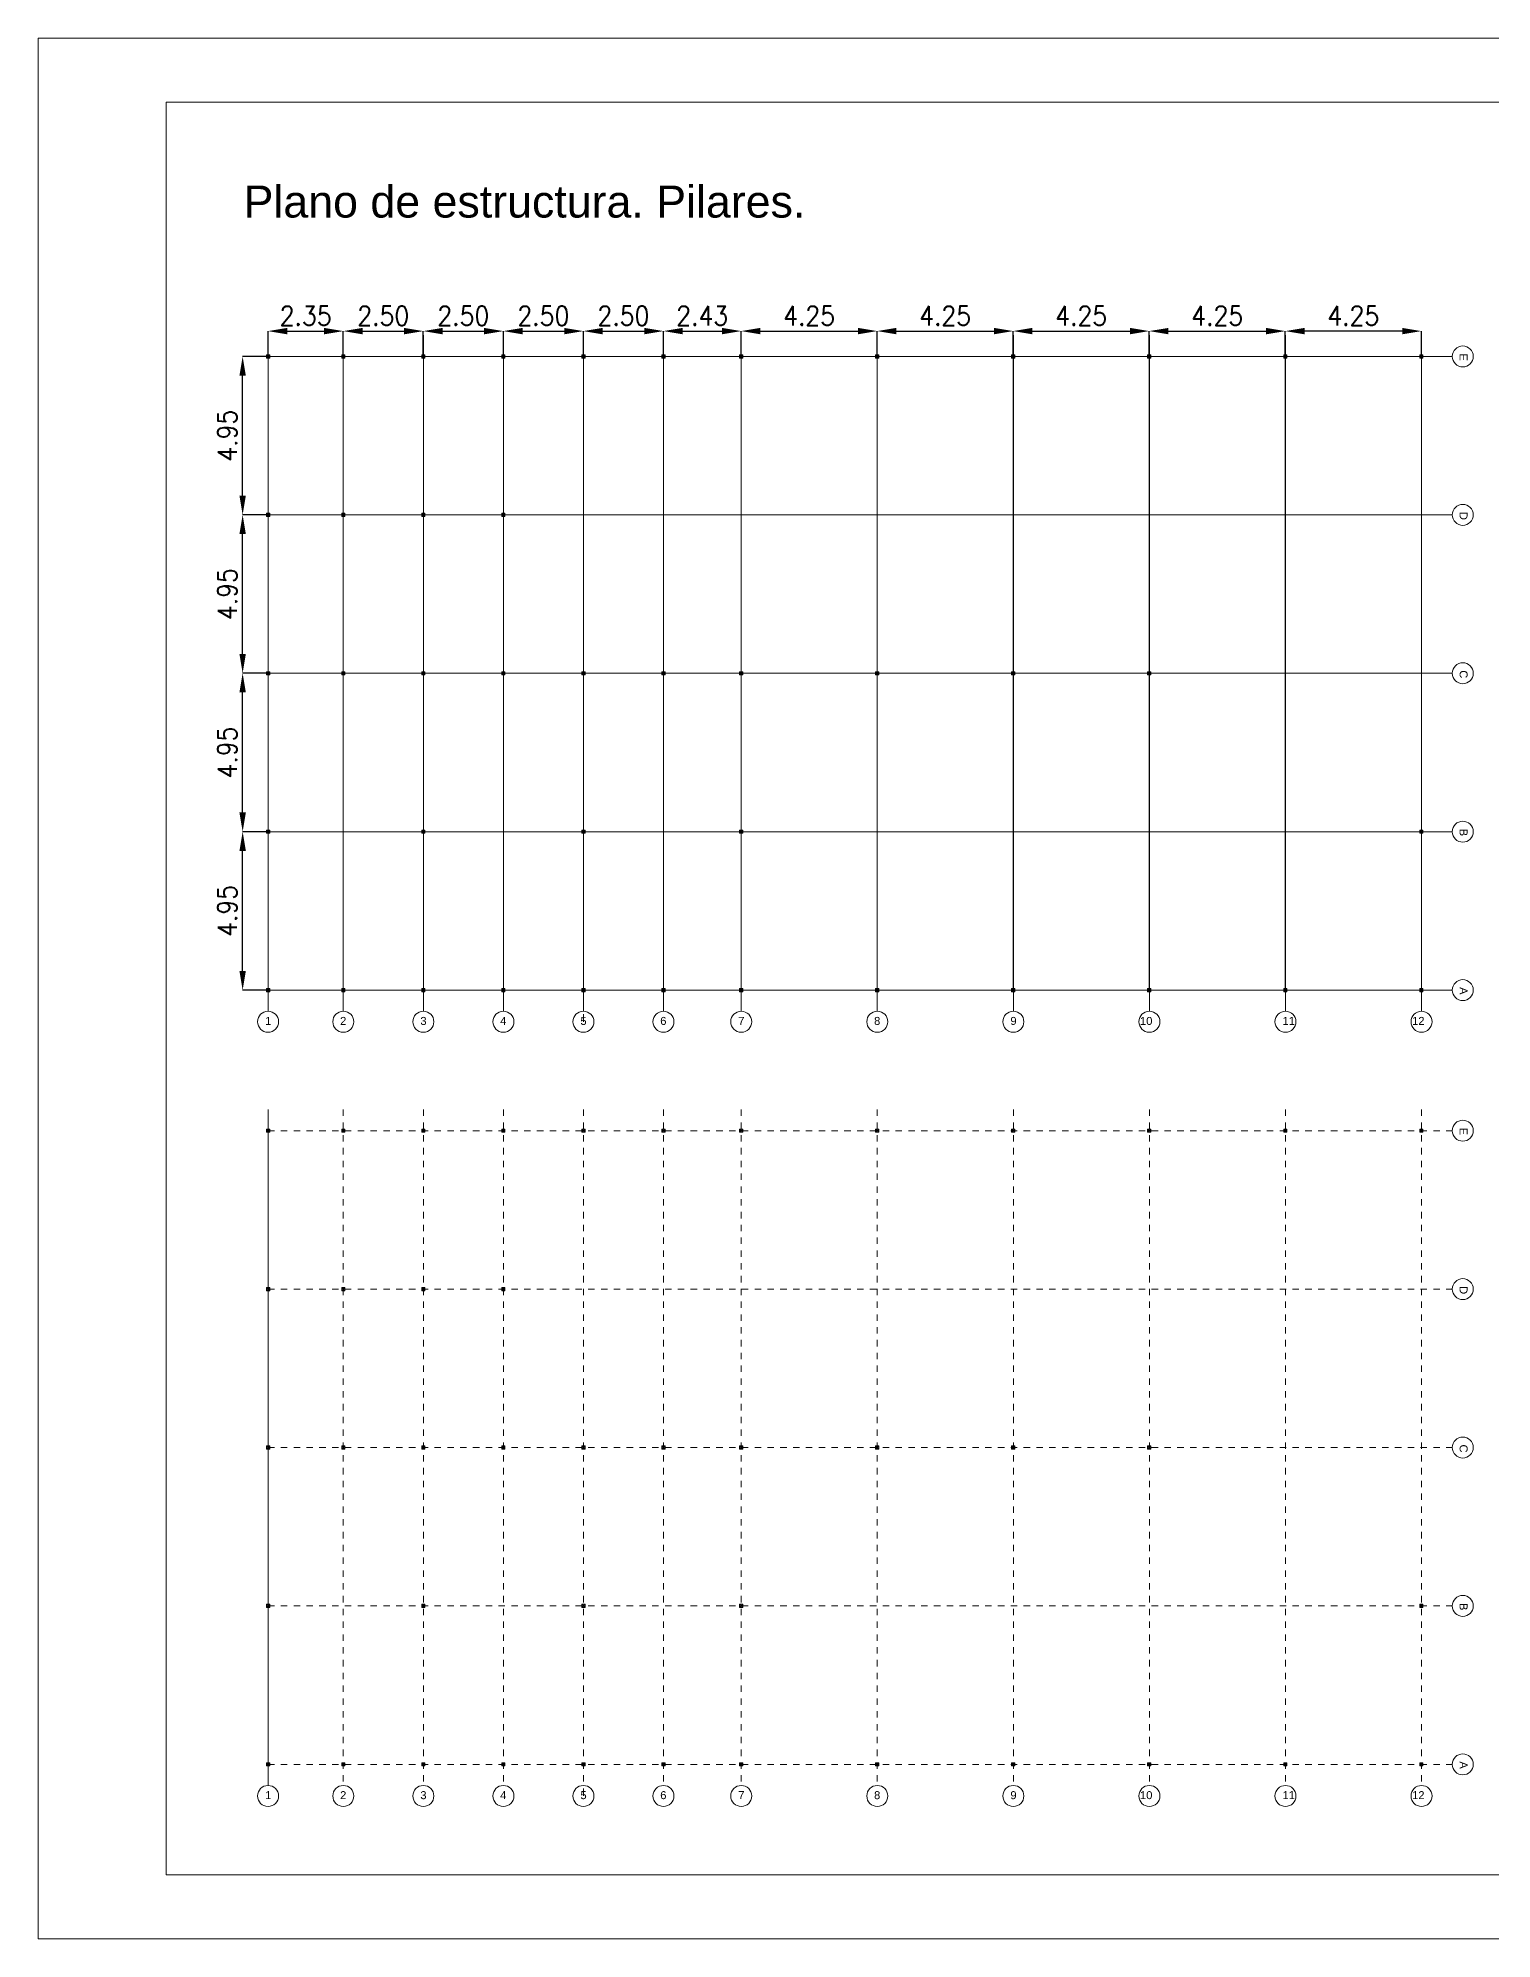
# Model space of a CAD drawing. Header units: inches. Extents: x 48 to 72981, y 3 to 49153.
# Drawn here: x 92.8 to 115.51, y 35.38 to 65.08 of the extents above; entities that cross this region are included whole.
import ezdxf

# ---------------------------------------------------------------- set-up
doc = ezdxf.new("R2010")
doc.units = ezdxf.units.IN
doc.linetypes.add('ACAD_ISO02W100', pattern=[15, 12, -3])
doc.layers.get('0').update_dxf_attribs({"lineweight": 9})
for name, color, linetype, lineweight in [('Cotas', 200, 'Continuous', 9), ('ejes', 251, 'Continuous', 9), ('Plano1', 7, 'Continuous', 9), ('Plano2', 7, 'Continuous', 9), ('Plano3_rayas', 7, 'ACAD_ISO02W100', 9), ('VG', 7, 'Continuous', 9)]:
    doc.layers.add(name, color=color, linetype=linetype, lineweight=lineweight)
doc.styles.add('80-100', font='romans.shx', dxfattribs={"width": 0.9, "height": 0.1})
doc.styles.get("Standard").update_dxf_attribs({"font": 'arial.ttf'})
doc.dimstyles.new('Copia de 100_conlineas', dxfattribs={"dimtxt": 0.3, "dimasz": 0.3, "dimexe": 0, "dimexo": 0, "dimgap": 0.09, "dimtad": 1, "dimlfac": 2, "dimzin": 1, "dimdsep": 46, "dimtxsty": '80-100', "dimcen": 0.1, "dimclrd": 256, "dimclre": 256, "dimclrt": 256, "dimadec": 0, "dimazin": 0, "dimtfac": 1, "dimtix": 1, "dimtmove": 2, "dimatfit": 3, "dimfxl": 1, "dimtvp": 1.058824, "dimtolj": 1, "dimtzin": 1, "dimarcsym": 0})

# ---------------------------------------------------------------- blocks, each defined once
blk = doc.blocks.new('PLANTILLA')
at = {"layer": 'VG'}
for p, q in [((72904.71, 49224.711), (72862.71, 49224.711)), ((72862.71, 49224.711), (72862.71, 49195.011)), ((72864.71, 49196.011), (72864.71, 49223.711)), ((72864.71, 49223.711), (72903.71, 49223.711)), ((72903.71, 49196.011), (72864.71, 49196.011)), ((72862.71, 49195.011), (72904.71, 49195.011))]:
    blk.add_line(p, q, dxfattribs=at)
blk.add_lwpolyline([(72903.71, 49199.561), (72903.71, 49223.711), (72864.71, 49223.711), (72864.71, 49196.011), (72885.71, 49196.011), (72885.71, 49199.611)], dxfattribs=at)
blk = doc.blocks.new('*D175')
at = {"layer": 'Plano1', "lineweight": -2, "transparency": 16777216}
for p, q in [((96.396, 60.11), (96.396, 60.506)), ((96.696, 60.506), (97.271, 60.506)), ((97.571, 60.11), (97.571, 60.506))]:
    blk.add_line(p, q, dxfattribs=at)
at = {"layer": 'Plano1', "transparency": 16777216}
for points in [[(96.696, 60.556), (96.696, 60.456), (96.396, 60.506)], [(97.271, 60.556), (97.271, 60.456), (97.571, 60.506)]]:
    blk.add_solid(points, dxfattribs=at)
at = {"layer": 'Plano1', "transparency": 16777216, "insert": (96.984, 60.746), "char_height": 0.3, "attachment_point": 5, "style": '80-100'}
blk.add_mtext('\\A1;2.35', dxfattribs=at)
blk = doc.blocks.new('*D176')
at = {"layer": 'Plano1', "lineweight": -2, "transparency": 16777216}
for p, q in [((97.571, 60.11), (97.571, 60.506)), ((97.871, 60.506), (98.521, 60.506)), ((98.821, 60.11), (98.821, 60.506))]:
    blk.add_line(p, q, dxfattribs=at)
at = {"layer": 'Plano1', "transparency": 16777216}
for points in [[(97.871, 60.556), (97.871, 60.456), (97.571, 60.506)], [(98.521, 60.556), (98.521, 60.456), (98.821, 60.506)]]:
    blk.add_solid(points, dxfattribs=at)
at = {"layer": 'Plano1', "transparency": 16777216, "insert": (98.196, 60.746), "char_height": 0.3, "attachment_point": 5, "style": '80-100'}
blk.add_mtext('\\A1;2.50', dxfattribs=at)
blk = doc.blocks.new('*D177')
at = {"layer": 'Plano1', "lineweight": -2, "transparency": 16777216}
for p, q in [((98.821, 60.11), (98.821, 60.506)), ((99.121, 60.506), (99.771, 60.506)), ((100.071, 60.11), (100.071, 60.506))]:
    blk.add_line(p, q, dxfattribs=at)
at = {"layer": 'Plano1', "transparency": 16777216}
for points in [[(99.121, 60.556), (99.121, 60.456), (98.821, 60.506)], [(99.771, 60.556), (99.771, 60.456), (100.071, 60.506)]]:
    blk.add_solid(points, dxfattribs=at)
at = {"layer": 'Plano1', "transparency": 16777216, "insert": (99.446, 60.746), "char_height": 0.3, "attachment_point": 5, "style": '80-100'}
blk.add_mtext('\\A1;2.50', dxfattribs=at)
blk = doc.blocks.new('*D178')
at = {"layer": 'Plano1', "lineweight": -2, "transparency": 16777216}
for p, q in [((100.071, 60.11), (100.071, 60.506)), ((100.371, 60.506), (101.021, 60.506)), ((101.321, 60.11), (101.321, 60.506))]:
    blk.add_line(p, q, dxfattribs=at)
at = {"layer": 'Plano1', "transparency": 16777216}
for points in [[(100.371, 60.556), (100.371, 60.456), (100.071, 60.506)], [(101.021, 60.556), (101.021, 60.456), (101.321, 60.506)]]:
    blk.add_solid(points, dxfattribs=at)
at = {"layer": 'Plano1', "transparency": 16777216, "insert": (100.696, 60.746), "char_height": 0.3, "attachment_point": 5, "style": '80-100'}
blk.add_mtext('\\A1;2.50', dxfattribs=at)
blk = doc.blocks.new('*D179')
at = {"layer": 'Plano1', "lineweight": -2, "transparency": 16777216}
for p, q in [((101.321, 60.11), (101.321, 60.506)), ((101.621, 60.506), (102.271, 60.506)), ((102.571, 60.11), (102.571, 60.506))]:
    blk.add_line(p, q, dxfattribs=at)
at = {"layer": 'Plano1', "transparency": 16777216}
for points in [[(101.621, 60.556), (101.621, 60.456), (101.321, 60.506)], [(102.271, 60.556), (102.271, 60.456), (102.571, 60.506)]]:
    blk.add_solid(points, dxfattribs=at)
at = {"layer": 'Plano1', "transparency": 16777216, "insert": (101.946, 60.746), "char_height": 0.3, "attachment_point": 5, "style": '80-100'}
blk.add_mtext('\\A1;2.50', dxfattribs=at)
blk = doc.blocks.new('*D180')
at = {"layer": 'Plano1', "lineweight": -2, "transparency": 16777216}
for p, q in [((102.571, 60.11), (102.571, 60.506)), ((102.871, 60.506), (103.484, 60.506)), ((103.784, 60.11), (103.784, 60.506))]:
    blk.add_line(p, q, dxfattribs=at)
at = {"layer": 'Plano1', "transparency": 16777216}
for points in [[(102.871, 60.556), (102.871, 60.456), (102.571, 60.506)], [(103.484, 60.556), (103.484, 60.456), (103.784, 60.506)]]:
    blk.add_solid(points, dxfattribs=at)
at = {"layer": 'Plano1', "transparency": 16777216, "insert": (103.178, 60.746), "char_height": 0.3, "attachment_point": 5, "style": '80-100'}
blk.add_mtext('\\A1;2.43', dxfattribs=at)
blk = doc.blocks.new('*D181')
at = {"layer": 'Plano1', "lineweight": -2, "transparency": 16777216}
for p, q in [((103.784, 60.11), (103.784, 60.506)), ((104.084, 60.506), (105.609, 60.506)), ((105.909, 60.11), (105.909, 60.506))]:
    blk.add_line(p, q, dxfattribs=at)
at = {"layer": 'Plano1', "transparency": 16777216}
for points in [[(104.084, 60.556), (104.084, 60.456), (103.784, 60.506)], [(105.609, 60.556), (105.609, 60.456), (105.909, 60.506)]]:
    blk.add_solid(points, dxfattribs=at)
at = {"layer": 'Plano1', "transparency": 16777216, "insert": (104.846, 60.746), "char_height": 0.3, "attachment_point": 5, "style": '80-100'}
blk.add_mtext('\\A1;4.25', dxfattribs=at)
blk = doc.blocks.new('*D182')
at = {"layer": 'Plano1', "lineweight": -2, "transparency": 16777216}
for p, q in [((105.909, 60.11), (105.909, 60.506)), ((106.209, 60.506), (107.734, 60.506)), ((108.034, 60.11), (108.034, 60.506))]:
    blk.add_line(p, q, dxfattribs=at)
at = {"layer": 'Plano1', "transparency": 16777216}
for points in [[(106.209, 60.556), (106.209, 60.456), (105.909, 60.506)], [(107.734, 60.556), (107.734, 60.456), (108.034, 60.506)]]:
    blk.add_solid(points, dxfattribs=at)
at = {"layer": 'Plano1', "transparency": 16777216, "insert": (106.971, 60.746), "char_height": 0.3, "attachment_point": 5, "style": '80-100'}
blk.add_mtext('\\A1;4.25', dxfattribs=at)
blk = doc.blocks.new('*D183')
at = {"layer": 'Plano1', "lineweight": -2, "transparency": 16777216}
for p, q in [((108.034, 60.11), (108.034, 60.506)), ((108.334, 60.506), (109.859, 60.506)), ((110.159, 60.11), (110.159, 60.506))]:
    blk.add_line(p, q, dxfattribs=at)
at = {"layer": 'Plano1', "transparency": 16777216}
for points in [[(108.334, 60.556), (108.334, 60.456), (108.034, 60.506)], [(109.859, 60.556), (109.859, 60.456), (110.159, 60.506)]]:
    blk.add_solid(points, dxfattribs=at)
at = {"layer": 'Plano1', "transparency": 16777216, "insert": (109.096, 60.746), "char_height": 0.3, "attachment_point": 5, "style": '80-100'}
blk.add_mtext('\\A1;4.25', dxfattribs=at)
blk = doc.blocks.new('*D184')
at = {"layer": 'Plano1', "lineweight": -2, "transparency": 16777216}
for p, q in [((110.159, 60.11), (110.159, 60.506)), ((110.459, 60.506), (111.984, 60.506)), ((112.284, 60.11), (112.284, 60.506))]:
    blk.add_line(p, q, dxfattribs=at)
at = {"layer": 'Plano1', "transparency": 16777216}
for points in [[(110.459, 60.556), (110.459, 60.456), (110.159, 60.506)], [(111.984, 60.556), (111.984, 60.456), (112.284, 60.506)]]:
    blk.add_solid(points, dxfattribs=at)
at = {"layer": 'Plano1', "transparency": 16777216, "insert": (111.221, 60.746), "char_height": 0.3, "attachment_point": 5, "style": '80-100'}
blk.add_mtext('\\A1;4.25', dxfattribs=at)
blk = doc.blocks.new('*D185')
at = {"layer": 'Plano1', "lineweight": -2, "transparency": 16777216}
for p, q in [((112.284, 60.11), (112.284, 60.506)), ((114.109, 60.506), (112.584, 60.506)), ((114.409, 60.11), (114.409, 60.506))]:
    blk.add_line(p, q, dxfattribs=at)
at = {"layer": 'Plano1', "transparency": 16777216}
for points in [[(112.584, 60.556), (112.584, 60.456), (112.284, 60.506)], [(114.109, 60.556), (114.109, 60.456), (114.409, 60.506)]]:
    blk.add_solid(points, dxfattribs=at)
at = {"layer": 'Plano1', "transparency": 16777216, "insert": (113.346, 60.746), "char_height": 0.3, "attachment_point": 5, "style": '80-100'}
blk.add_mtext('\\A1;4.25', dxfattribs=at)
blk = doc.blocks.new('*D186')
at = {"layer": 'Plano1', "lineweight": -2, "transparency": 16777216}
for p, q in [((96.396, 52.685), (95.999, 52.685)), ((95.999, 50.51), (95.999, 52.385)), ((96.396, 50.21), (95.999, 50.21))]:
    blk.add_line(p, q, dxfattribs=at)
at = {"layer": 'Plano1', "transparency": 16777216}
for points in [[(95.949, 52.385), (96.049, 52.385), (95.999, 52.685)], [(95.949, 50.51), (96.049, 50.51), (95.999, 50.21)]]:
    blk.add_solid(points, dxfattribs=at)
at = {"layer": 'Plano1', "transparency": 16777216, "insert": (95.759, 51.447), "char_height": 0.3, "attachment_point": 5, "rotation": 90, "style": '80-100'}
blk.add_mtext('\\A1;4.95', dxfattribs=at)
blk = doc.blocks.new('*D187')
at = {"layer": 'Plano1', "lineweight": -2, "transparency": 16777216}
for p, q in [((96.396, 55.16), (95.999, 55.16)), ((95.999, 52.985), (95.999, 54.86)), ((96.396, 52.685), (95.999, 52.685))]:
    blk.add_line(p, q, dxfattribs=at)
at = {"layer": 'Plano1', "transparency": 16777216}
for points in [[(95.949, 54.86), (96.049, 54.86), (95.999, 55.16)], [(95.949, 52.985), (96.049, 52.985), (95.999, 52.685)]]:
    blk.add_solid(points, dxfattribs=at)
at = {"layer": 'Plano1', "transparency": 16777216, "insert": (95.759, 53.922), "char_height": 0.3, "attachment_point": 5, "rotation": 90, "style": '80-100'}
blk.add_mtext('\\A1;4.95', dxfattribs=at)
blk = doc.blocks.new('*D188')
at = {"layer": 'Plano1', "lineweight": -2, "transparency": 16777216}
for p, q in [((96.396, 57.635), (95.999, 57.635)), ((95.999, 55.46), (95.999, 57.335)), ((96.396, 55.16), (95.999, 55.16))]:
    blk.add_line(p, q, dxfattribs=at)
at = {"layer": 'Plano1', "transparency": 16777216}
for points in [[(95.949, 57.335), (96.049, 57.335), (95.999, 57.635)], [(95.949, 55.46), (96.049, 55.46), (95.999, 55.16)]]:
    blk.add_solid(points, dxfattribs=at)
at = {"layer": 'Plano1', "transparency": 16777216, "insert": (95.759, 56.397), "char_height": 0.3, "attachment_point": 5, "rotation": 90, "style": '80-100'}
blk.add_mtext('\\A1;4.95', dxfattribs=at)
blk = doc.blocks.new('*D189')
at = {"layer": 'Plano1', "lineweight": -2, "transparency": 16777216}
for p, q in [((96.396, 60.11), (95.999, 60.11)), ((95.999, 57.935), (95.999, 59.81)), ((96.396, 57.635), (95.999, 57.635))]:
    blk.add_line(p, q, dxfattribs=at)
at = {"layer": 'Plano1', "transparency": 16777216}
for points in [[(95.949, 59.81), (96.049, 59.81), (95.999, 60.11)], [(95.949, 57.935), (96.049, 57.935), (95.999, 57.635)]]:
    blk.add_solid(points, dxfattribs=at)
at = {"layer": 'Plano1', "transparency": 16777216, "insert": (95.759, 58.872), "char_height": 0.3, "attachment_point": 5, "rotation": 90, "style": '80-100'}
blk.add_mtext('\\A1;4.95', dxfattribs=at)

msp = doc.modelspace()

# ---------------------------------------------------------------- linework, layer by layer
at = {"layer": 'Cotas'}
for centre in [(115.0557, 60.1099), (115.0557, 57.6349), (115.0557, 55.1599), (115.0557, 52.6849), (115.0557, 50.2099), (96.3964, 49.7157), (97.5714, 49.7157), (98.8214, 49.7157), (100.0714, 49.7157), (101.3214, 49.7157), (102.5714, 49.7157), (103.7864, 49.7157), (105.9114, 49.7157), (108.0364, 49.7157), (110.1614, 49.7157), (112.2864, 49.7157), (114.4114, 49.7157), (115.0557, 48.0134), (115.0557, 45.5384), (115.0557, 43.0634), (115.0557, 40.5884), (115.0557, 38.1134), (96.3964, 37.6192), (97.5714, 37.6192), (98.8214, 37.6192), (100.0714, 37.6192), (101.3214, 37.6192), (102.5714, 37.6192), (103.7864, 37.6192), (105.9114, 37.6192), (108.0364, 37.6192), (110.1614, 37.6192), (112.2864, 37.6192), (114.4114, 37.6192)]:
    msp.add_circle(centre, 0.164, dxfattribs=at)
at = {"layer": 'ejes'}
for p, q in [((96.3964, 60.4401), (96.3964, 49.8797)), ((97.5714, 60.4401), (97.5714, 49.8797)), ((98.8214, 60.4401), (98.8214, 49.8797)), ((100.0714, 60.4401), (100.0714, 49.8797)), ((101.3214, 60.4401), (101.3214, 49.8797)), ((102.5714, 60.4401), (102.5714, 49.8797)), ((103.7864, 60.4401), (103.7864, 49.8797)), ((105.9114, 60.4401), (105.9114, 49.8797)), ((108.0364, 60.4401), (108.0364, 49.8797)), ((110.1614, 60.4401), (110.1614, 49.8797)), ((112.2864, 60.4401), (112.2864, 49.8797)), ((114.4114, 60.4401), (114.4114, 49.8797)), ((96.3964, 60.1099), (114.8917, 60.1099)), ((96.3964, 57.6349), (114.8917, 57.6349)), ((96.3964, 55.1599), (112.2864, 55.1599)), ((114.4087, 55.1599), (114.8917, 55.1599)), ((96.3964, 52.6849), (114.8917, 52.6849)), ((96.3964, 50.2099), (114.8917, 50.2099)), ((101.3214, 49.8326), (101.3214, 49.7157)), ((101.3214, 37.7362), (101.3214, 37.6192))]:
    msp.add_line(p, q, dxfattribs=at)
at = {"layer": 'Plano2'}
for p, q in [((96.3714, 60.0849), (96.3714, 60.1349)), ((96.3714, 60.1349), (96.4214, 60.1349)), ((96.4214, 60.1349), (96.3714, 60.0849)), ((96.4214, 60.0849), (96.3714, 60.1349)), ((96.4214, 60.0849), (96.3714, 60.0849)), ((96.3964, 60.1099), (114.4089, 60.1099)), ((96.3964, 50.2099), (96.3964, 60.1099)), ((96.4214, 60.1349), (96.4214, 60.0849)), ((97.5464, 60.0849), (97.5464, 60.1349)), ((97.5464, 60.1349), (97.5964, 60.1349)), ((97.5964, 60.1349), (97.5464, 60.0849)), ((97.5964, 60.0849), (97.5464, 60.1349)), ((97.5964, 60.0849), (97.5464, 60.0849)), ((97.5714, 60.1099), (97.5714, 50.2099)), ((97.5964, 60.1349), (97.5964, 60.0849)), ((98.7964, 60.0849), (98.7964, 60.1349)), ((98.7964, 60.1349), (98.8464, 60.1349)), ((98.8464, 60.1349), (98.7964, 60.0849)), ((98.8464, 60.0849), (98.7964, 60.1349)), ((98.8464, 60.0849), (98.7964, 60.0849)), ((98.8214, 60.1099), (98.8214, 50.2099)), ((98.8464, 60.1349), (98.8464, 60.0849)), ((100.0464, 60.0849), (100.0464, 60.1349)), ((100.0464, 60.1349), (100.0964, 60.1349)), ((100.0964, 60.1349), (100.0464, 60.0849)), ((100.0964, 60.0849), (100.0464, 60.1349)), ((100.0964, 60.0849), (100.0464, 60.0849)), ((100.0714, 60.1099), (100.0714, 50.2099)), ((100.0964, 60.1349), (100.0964, 60.0849)), ((101.2964, 60.0849), (101.2964, 60.1349)), ((101.2964, 60.1349), (101.3464, 60.1349)), ((101.3464, 60.1349), (101.2964, 60.0849)), ((101.3464, 60.0849), (101.2964, 60.1349)), ((101.3464, 60.0849), (101.2964, 60.0849)), ((101.3214, 50.2099), (101.3214, 60.1099)), ((101.3464, 60.1349), (101.3464, 60.0849)), ((102.5464, 60.0849), (102.5464, 60.1349)), ((102.5464, 60.1349), (102.5964, 60.1349)), ((102.5964, 60.1349), (102.5464, 60.0849)), ((102.5964, 60.0849), (102.5464, 60.1349)), ((102.5964, 60.0849), (102.5464, 60.0849)), ((102.5714, 60.1099), (102.5714, 50.2099)), ((102.5964, 60.1349), (102.5964, 60.0849)), ((103.7589, 60.0849), (103.7589, 60.1349)), ((103.7589, 60.1349), (103.8089, 60.1349)), ((103.8089, 60.1349), (103.7589, 60.0849)), ((103.8089, 60.0849), (103.7589, 60.1349)), ((103.8089, 60.0849), (103.7589, 60.0849)), ((103.7839, 50.2099), (103.7839, 60.1099)), ((103.8089, 60.1349), (103.8089, 60.0849)), ((105.8839, 60.0849), (105.8839, 60.1349)), ((105.8839, 60.1349), (105.9339, 60.1349)), ((105.9339, 60.1349), (105.8839, 60.0849)), ((105.9339, 60.0849), (105.8839, 60.1349)), ((105.9339, 60.0849), (105.8839, 60.0849)), ((105.9089, 50.2099), (105.9089, 60.1099)), ((105.9339, 60.1349), (105.9339, 60.0849)), ((108.0089, 60.0849), (108.0089, 60.1349)), ((108.0089, 60.1349), (108.0589, 60.1349)), ((108.0589, 60.1349), (108.0089, 60.0849)), ((108.0589, 60.0849), (108.0089, 60.1349)), ((108.0589, 60.0849), (108.0089, 60.0849)), ((108.0339, 50.2099), (108.0339, 60.1099)), ((108.0589, 60.1349), (108.0589, 60.0849)), ((110.1339, 60.0849), (110.1339, 60.1349)), ((110.1339, 60.1349), (110.1839, 60.1349)), ((110.1839, 60.1349), (110.1339, 60.0849)), ((110.1839, 60.0849), (110.1339, 60.1349)), ((110.1839, 60.0849), (110.1339, 60.0849)), ((110.1589, 50.2099), (110.1589, 60.1099)), ((110.1839, 60.1349), (110.1839, 60.0849)), ((112.2589, 60.0849), (112.2589, 60.1349)), ((112.2589, 60.1349), (112.3089, 60.1349)), ((112.3089, 60.1349), (112.2589, 60.0849)), ((112.3089, 60.0849), (112.2589, 60.1349)), ((112.3089, 60.0849), (112.2589, 60.0849)), ((112.2839, 50.2099), (112.2839, 60.1099)), ((112.3089, 60.1349), (112.3089, 60.0849)), ((114.3839, 60.1349), (114.4339, 60.1349)), ((114.4339, 60.1349), (114.3839, 60.0849)), ((114.4339, 60.0849), (114.3839, 60.1349)), ((114.3839, 60.1349), (114.3839, 60.0849)), ((114.4339, 60.0849), (114.3839, 60.0849)), ((114.4089, 60.1099), (114.4085, 50.2099)), ((114.4339, 60.1349), (114.4339, 60.0849)), ((96.3714, 57.6099), (96.3714, 57.6599)), ((96.3714, 57.6599), (96.4214, 57.6599)), ((96.4214, 57.6599), (96.3714, 57.6099)), ((96.4214, 57.6099), (96.3714, 57.6599)), ((96.3964, 57.6349), (114.4088, 57.6349)), ((96.4214, 57.6599), (96.4214, 57.6099)), ((97.5464, 57.6099), (97.5464, 57.6599)), ((97.5464, 57.6599), (97.5964, 57.6599)), ((97.5964, 57.6599), (97.5464, 57.6099)), ((97.5964, 57.6099), (97.5464, 57.6599)), ((97.5964, 57.6599), (97.5964, 57.6099)), ((98.7964, 57.6099), (98.7964, 57.6599)), ((98.7964, 57.6599), (98.8464, 57.6599)), ((98.8464, 57.6599), (98.7964, 57.6099)), ((98.8464, 57.6099), (98.7964, 57.6599)), ((98.8464, 57.6599), (98.8464, 57.6099)), ((100.0464, 57.6099), (100.0464, 57.6599)), ((100.0464, 57.6599), (100.0964, 57.6599)), ((100.0964, 57.6599), (100.0464, 57.6099)), ((100.0964, 57.6099), (100.0464, 57.6599)), ((100.0964, 57.6599), (100.0964, 57.6099)), ((96.4214, 57.6099), (96.3714, 57.6099)), ((97.5964, 57.6099), (97.5464, 57.6099)), ((98.8464, 57.6099), (98.7964, 57.6099)), ((100.0964, 57.6099), (100.0464, 57.6099)), ((96.3714, 55.1349), (96.3714, 55.1849)), ((96.3714, 55.1849), (96.4214, 55.1849)), ((96.4214, 55.1849), (96.3714, 55.1349)), ((96.4214, 55.1349), (96.3714, 55.1849)), ((96.4214, 55.1349), (96.3714, 55.1349)), ((96.3964, 55.1599), (114.4087, 55.1599)), ((96.4214, 55.1849), (96.4214, 55.1349)), ((97.5464, 55.1349), (97.5464, 55.1849)), ((97.5464, 55.1849), (97.5964, 55.1849)), ((97.5964, 55.1849), (97.5464, 55.1349)), ((97.5964, 55.1349), (97.5464, 55.1849)), ((97.5964, 55.1349), (97.5464, 55.1349)), ((97.5964, 55.1849), (97.5964, 55.1349)), ((98.7964, 55.1349), (98.7964, 55.1849)), ((98.7964, 55.1849), (98.8464, 55.1849)), ((98.8464, 55.1849), (98.7964, 55.1349)), ((98.8464, 55.1349), (98.7964, 55.1849)), ((98.8464, 55.1349), (98.7964, 55.1349)), ((98.8464, 55.1849), (98.8464, 55.1349)), ((100.0464, 55.1349), (100.0464, 55.1849)), ((100.0464, 55.1849), (100.0964, 55.1849)), ((100.0964, 55.1849), (100.0464, 55.1349)), ((100.0964, 55.1349), (100.0464, 55.1849)), ((100.0964, 55.1349), (100.0464, 55.1349)), ((100.0964, 55.1849), (100.0964, 55.1349)), ((101.2964, 55.1349), (101.2964, 55.1849)), ((101.2964, 55.1849), (101.3464, 55.1849)), ((101.3464, 55.1849), (101.2964, 55.1349)), ((101.3464, 55.1349), (101.2964, 55.1849)), ((101.3464, 55.1349), (101.2964, 55.1349)), ((101.3464, 55.1849), (101.3464, 55.1349)), ((102.5464, 55.1349), (102.5464, 55.1849)), ((102.5464, 55.1849), (102.5964, 55.1849)), ((102.5964, 55.1849), (102.5464, 55.1349)), ((102.5964, 55.1349), (102.5464, 55.1849)), ((102.5964, 55.1349), (102.5464, 55.1349)), ((102.5964, 55.1849), (102.5964, 55.1349)), ((103.7589, 55.1349), (103.7589, 55.1849)), ((103.7589, 55.1849), (103.8089, 55.1849)), ((103.8089, 55.1849), (103.7589, 55.1349)), ((103.8089, 55.1349), (103.7589, 55.1849)), ((103.8089, 55.1349), (103.7589, 55.1349)), ((103.8089, 55.1849), (103.8089, 55.1349)), ((105.8839, 55.1349), (105.8839, 55.1849)), ((105.8839, 55.1849), (105.9339, 55.1849)), ((105.9339, 55.1849), (105.8839, 55.1349)), ((105.9339, 55.1349), (105.8839, 55.1849)), ((105.9339, 55.1349), (105.8839, 55.1349)), ((105.9339, 55.1849), (105.9339, 55.1349)), ((108.0089, 55.1349), (108.0089, 55.1849)), ((108.0089, 55.1849), (108.0589, 55.1849)), ((108.0589, 55.1849), (108.0089, 55.1349)), ((108.0589, 55.1349), (108.0089, 55.1849)), ((108.0589, 55.1349), (108.0089, 55.1349)), ((108.0589, 55.1849), (108.0589, 55.1349)), ((110.1339, 55.1349), (110.1339, 55.1849)), ((110.1339, 55.1849), (110.1839, 55.1849)), ((110.1839, 55.1849), (110.1339, 55.1349)), ((110.1839, 55.1349), (110.1339, 55.1849)), ((110.1839, 55.1349), (110.1339, 55.1349)), ((110.1839, 55.1849), (110.1839, 55.1349)), ((96.4214, 52.7099), (96.3714, 52.7099)), ((96.3714, 52.7099), (96.3714, 52.6599)), ((96.4214, 52.6599), (96.3714, 52.7099)), ((96.4214, 52.7099), (96.3714, 52.6599)), ((96.3714, 52.6599), (96.4214, 52.6599)), ((96.3964, 52.6849), (114.4086, 52.6849)), ((96.4214, 52.6599), (96.4214, 52.7099)), ((98.8464, 52.7099), (98.7964, 52.7099)), ((98.7964, 52.7099), (98.7964, 52.6599)), ((98.8464, 52.6599), (98.7964, 52.7099)), ((98.8464, 52.7099), (98.7964, 52.6599)), ((98.7964, 52.6599), (98.8464, 52.6599)), ((98.8464, 52.6599), (98.8464, 52.7099)), ((101.3464, 52.7099), (101.2964, 52.7099)), ((101.2964, 52.7099), (101.2964, 52.6599)), ((101.3464, 52.6599), (101.2964, 52.7099)), ((101.3464, 52.7099), (101.2964, 52.6599)), ((101.2964, 52.6599), (101.3464, 52.6599)), ((101.3464, 52.6599), (101.3464, 52.7099)), ((103.8089, 52.7099), (103.7589, 52.7099)), ((103.7589, 52.7099), (103.7589, 52.6599)), ((103.8089, 52.6599), (103.7589, 52.7099)), ((103.8089, 52.7099), (103.7589, 52.6599)), ((103.7589, 52.6599), (103.8089, 52.6599)), ((103.8089, 52.6599), (103.8089, 52.7099)), ((114.3836, 52.6599), (114.3836, 52.7099)), ((114.3836, 52.7099), (114.4336, 52.7099)), ((114.4336, 52.7099), (114.3836, 52.6599)), ((114.4336, 52.6599), (114.3836, 52.7099)), ((114.4336, 52.6599), (114.3836, 52.6599)), ((114.4336, 52.7099), (114.4336, 52.6599)), ((96.3714, 50.1849), (96.3714, 50.2349)), ((96.3714, 50.2349), (96.4214, 50.2349)), ((96.4214, 50.2349), (96.3714, 50.1849)), ((96.4214, 50.1849), (96.3714, 50.2349)), ((114.4085, 50.2099), (96.3964, 50.2099)), ((96.4214, 50.2349), (96.4214, 50.1849)), ((97.5464, 50.1849), (97.5464, 50.2349)), ((97.5464, 50.2349), (97.5964, 50.2349)), ((97.5964, 50.2349), (97.5464, 50.1849)), ((97.5964, 50.1849), (97.5464, 50.2349)), ((97.5964, 50.2349), (97.5964, 50.1849)), ((98.7964, 50.1849), (98.7964, 50.2349)), ((98.7964, 50.2349), (98.8464, 50.2349)), ((98.8464, 50.2349), (98.7964, 50.1849)), ((98.8464, 50.1849), (98.7964, 50.2349)), ((98.8464, 50.2349), (98.8464, 50.1849)), ((100.0464, 50.1849), (100.0464, 50.2349)), ((100.0464, 50.2349), (100.0964, 50.2349)), ((100.0964, 50.2349), (100.0464, 50.1849)), ((100.0964, 50.1849), (100.0464, 50.2349)), ((100.0964, 50.2349), (100.0964, 50.1849)), ((101.2964, 50.1849), (101.2964, 50.2349)), ((101.2964, 50.2349), (101.3464, 50.2349)), ((101.3464, 50.2349), (101.2964, 50.1849)), ((101.3464, 50.1849), (101.2964, 50.2349)), ((101.3464, 50.2349), (101.3464, 50.1849)), ((102.5464, 50.1849), (102.5464, 50.2349)), ((102.5464, 50.2349), (102.5964, 50.2349)), ((102.5964, 50.2349), (102.5464, 50.1849)), ((102.5964, 50.1849), (102.5464, 50.2349)), ((102.5964, 50.2349), (102.5964, 50.1849)), ((103.7589, 50.1849), (103.7589, 50.2349)), ((103.7589, 50.2349), (103.8089, 50.2349)), ((103.8089, 50.2349), (103.7589, 50.1849)), ((103.8089, 50.1849), (103.7589, 50.2349)), ((103.8089, 50.2349), (103.8089, 50.1849)), ((105.8839, 50.1849), (105.8839, 50.2349)), ((105.8839, 50.2349), (105.9339, 50.2349)), ((105.9339, 50.2349), (105.8839, 50.1849)), ((105.9339, 50.1849), (105.8839, 50.2349)), ((105.9339, 50.2349), (105.9339, 50.1849)), ((108.0089, 50.1849), (108.0089, 50.2349)), ((108.0089, 50.2349), (108.0589, 50.2349)), ((108.0589, 50.2349), (108.0089, 50.1849)), ((108.0589, 50.1849), (108.0089, 50.2349)), ((108.0589, 50.2349), (108.0589, 50.1849)), ((110.1339, 50.1849), (110.1339, 50.2349)), ((110.1339, 50.2349), (110.1839, 50.2349)), ((110.1839, 50.2349), (110.1339, 50.1849)), ((110.1839, 50.1849), (110.1339, 50.2349)), ((110.1839, 50.2349), (110.1839, 50.1849)), ((112.2589, 50.1849), (112.2589, 50.2349)), ((112.2589, 50.2349), (112.3089, 50.2349)), ((112.3089, 50.2349), (112.2589, 50.1849)), ((112.3089, 50.1849), (112.2589, 50.2349)), ((112.3089, 50.2349), (112.3089, 50.1849)), ((114.3835, 50.1849), (114.3835, 50.2349)), ((114.3835, 50.2349), (114.4335, 50.2349)), ((114.4335, 50.2349), (114.3835, 50.1849)), ((114.4335, 50.1849), (114.3835, 50.2349)), ((114.4335, 50.2349), (114.4335, 50.1849)), ((96.4214, 50.1849), (96.3714, 50.1849)), ((97.5964, 50.1849), (97.5464, 50.1849)), ((98.8464, 50.1849), (98.7964, 50.1849)), ((100.0964, 50.1849), (100.0464, 50.1849)), ((101.3464, 50.1849), (101.2964, 50.1849)), ((102.5964, 50.1849), (102.5464, 50.1849)), ((103.8089, 50.1849), (103.7589, 50.1849)), ((105.9339, 50.1849), (105.8839, 50.1849)), ((108.0589, 50.1849), (108.0089, 50.1849)), ((110.1839, 50.1849), (110.1339, 50.1849)), ((112.3089, 50.1849), (112.2589, 50.1849)), ((114.4335, 50.1849), (114.3835, 50.1849)), ((96.3714, 47.9884), (96.3714, 48.0384)), ((96.3714, 48.0384), (96.4214, 48.0384)), ((96.4214, 48.0384), (96.3714, 47.9884)), ((96.4214, 47.9884), (96.3714, 48.0384)), ((96.4214, 47.9884), (96.3714, 47.9884)), ((96.4214, 48.0384), (96.4214, 47.9884)), ((97.5464, 47.9884), (97.5464, 48.0384)), ((97.5464, 48.0384), (97.5964, 48.0384)), ((97.5964, 48.0384), (97.5464, 47.9884)), ((97.5964, 47.9884), (97.5464, 48.0384)), ((97.5964, 47.9884), (97.5464, 47.9884)), ((97.5964, 48.0384), (97.5964, 47.9884)), ((98.7964, 47.9884), (98.7964, 48.0384)), ((98.7964, 48.0384), (98.8464, 48.0384)), ((98.8464, 48.0384), (98.7964, 47.9884)), ((98.8464, 47.9884), (98.7964, 48.0384)), ((98.8464, 47.9884), (98.7964, 47.9884)), ((98.8464, 48.0384), (98.8464, 47.9884)), ((100.0464, 47.9884), (100.0464, 48.0384)), ((100.0464, 48.0384), (100.0964, 48.0384)), ((100.0964, 48.0384), (100.0464, 47.9884)), ((100.0964, 47.9884), (100.0464, 48.0384)), ((100.0964, 47.9884), (100.0464, 47.9884)), ((100.0964, 48.0384), (100.0964, 47.9884)), ((101.2964, 47.9884), (101.2964, 48.0384)), ((101.2964, 48.0384), (101.3464, 48.0384)), ((101.3464, 48.0384), (101.2964, 47.9884)), ((101.3464, 47.9884), (101.2964, 48.0384)), ((101.3464, 47.9884), (101.2964, 47.9884)), ((101.3464, 48.0384), (101.3464, 47.9884)), ((102.5464, 47.9884), (102.5464, 48.0384)), ((102.5464, 48.0384), (102.5964, 48.0384)), ((102.5964, 48.0384), (102.5464, 47.9884)), ((102.5964, 47.9884), (102.5464, 48.0384)), ((102.5964, 47.9884), (102.5464, 47.9884)), ((102.5964, 48.0384), (102.5964, 47.9884)), ((103.7589, 47.9884), (103.7589, 48.0384)), ((103.7589, 48.0384), (103.8089, 48.0384)), ((103.8089, 48.0384), (103.7589, 47.9884)), ((103.8089, 47.9884), (103.7589, 48.0384)), ((103.8089, 47.9884), (103.7589, 47.9884)), ((103.8089, 48.0384), (103.8089, 47.9884)), ((105.8839, 47.9884), (105.8839, 48.0384)), ((105.8839, 48.0384), (105.9339, 48.0384)), ((105.9339, 48.0384), (105.8839, 47.9884)), ((105.9339, 47.9884), (105.8839, 48.0384)), ((105.9339, 47.9884), (105.8839, 47.9884)), ((105.9339, 48.0384), (105.9339, 47.9884)), ((108.0089, 47.9884), (108.0089, 48.0384)), ((108.0089, 48.0384), (108.0589, 48.0384)), ((108.0589, 48.0384), (108.0089, 47.9884)), ((108.0589, 47.9884), (108.0089, 48.0384)), ((108.0589, 47.9884), (108.0089, 47.9884)), ((108.0589, 48.0384), (108.0589, 47.9884)), ((110.1339, 47.9884), (110.1339, 48.0384)), ((110.1339, 48.0384), (110.1839, 48.0384)), ((110.1839, 48.0384), (110.1339, 47.9884)), ((110.1839, 47.9884), (110.1339, 48.0384)), ((110.1839, 47.9884), (110.1339, 47.9884)), ((110.1839, 48.0384), (110.1839, 47.9884)), ((112.2589, 47.9884), (112.2589, 48.0384)), ((112.2589, 48.0384), (112.3089, 48.0384)), ((112.3089, 48.0384), (112.2589, 47.9884)), ((112.3089, 47.9884), (112.2589, 48.0384)), ((112.3089, 47.9884), (112.2589, 47.9884)), ((112.3089, 48.0384), (112.3089, 47.9884)), ((114.3839, 48.0384), (114.4339, 48.0384)), ((114.4339, 48.0384), (114.3839, 47.9884)), ((114.4339, 47.9884), (114.3839, 48.0384)), ((114.3839, 48.0384), (114.3839, 47.9884)), ((114.4339, 47.9884), (114.3839, 47.9884)), ((114.4339, 48.0384), (114.4339, 47.9884)), ((96.3714, 45.5134), (96.3714, 45.5634)), ((96.3714, 45.5634), (96.4214, 45.5634)), ((96.4214, 45.5634), (96.3714, 45.5134)), ((96.4214, 45.5134), (96.3714, 45.5634)), ((96.4214, 45.5134), (96.3714, 45.5134)), ((96.4214, 45.5634), (96.4214, 45.5134)), ((97.5464, 45.5134), (97.5464, 45.5634)), ((97.5464, 45.5634), (97.5964, 45.5634)), ((97.5964, 45.5634), (97.5464, 45.5134)), ((97.5964, 45.5134), (97.5464, 45.5634)), ((97.5964, 45.5134), (97.5464, 45.5134)), ((97.5964, 45.5634), (97.5964, 45.5134)), ((98.7964, 45.5134), (98.7964, 45.5634)), ((98.7964, 45.5634), (98.8464, 45.5634)), ((98.8464, 45.5634), (98.7964, 45.5134)), ((98.8464, 45.5134), (98.7964, 45.5634)), ((98.8464, 45.5134), (98.7964, 45.5134)), ((98.8464, 45.5634), (98.8464, 45.5134)), ((100.0464, 45.5134), (100.0464, 45.5634)), ((100.0464, 45.5634), (100.0964, 45.5634)), ((100.0964, 45.5634), (100.0464, 45.5134)), ((100.0964, 45.5134), (100.0464, 45.5634)), ((100.0964, 45.5134), (100.0464, 45.5134)), ((100.0964, 45.5634), (100.0964, 45.5134)), ((96.3714, 43.0384), (96.3714, 43.0884)), ((96.3714, 43.0884), (96.4214, 43.0884)), ((96.4214, 43.0884), (96.3714, 43.0384)), ((96.4214, 43.0384), (96.3714, 43.0884)), ((96.4214, 43.0884), (96.4214, 43.0384)), ((97.5464, 43.0384), (97.5464, 43.0884)), ((97.5464, 43.0884), (97.5964, 43.0884)), ((97.5964, 43.0884), (97.5464, 43.0384)), ((97.5964, 43.0384), (97.5464, 43.0884)), ((97.5964, 43.0884), (97.5964, 43.0384)), ((98.7964, 43.0384), (98.7964, 43.0884)), ((98.7964, 43.0884), (98.8464, 43.0884)), ((98.8464, 43.0884), (98.7964, 43.0384)), ((98.8464, 43.0384), (98.7964, 43.0884)), ((98.8464, 43.0884), (98.8464, 43.0384)), ((100.0464, 43.0384), (100.0464, 43.0884)), ((100.0464, 43.0884), (100.0964, 43.0884)), ((100.0964, 43.0884), (100.0464, 43.0384)), ((100.0964, 43.0384), (100.0464, 43.0884)), ((100.0964, 43.0884), (100.0964, 43.0384)), ((101.2964, 43.0384), (101.2964, 43.0884)), ((101.2964, 43.0884), (101.3464, 43.0884)), ((101.3464, 43.0884), (101.2964, 43.0384)), ((101.3464, 43.0384), (101.2964, 43.0884)), ((101.3464, 43.0884), (101.3464, 43.0384)), ((102.5464, 43.0384), (102.5464, 43.0884)), ((102.5464, 43.0884), (102.5964, 43.0884)), ((102.5964, 43.0884), (102.5464, 43.0384)), ((102.5964, 43.0384), (102.5464, 43.0884)), ((102.5964, 43.0884), (102.5964, 43.0384)), ((103.7589, 43.0384), (103.7589, 43.0884)), ((103.7589, 43.0884), (103.8089, 43.0884)), ((103.8089, 43.0884), (103.7589, 43.0384)), ((103.8089, 43.0384), (103.7589, 43.0884)), ((103.8089, 43.0884), (103.8089, 43.0384)), ((105.8839, 43.0384), (105.8839, 43.0884)), ((105.8839, 43.0884), (105.9339, 43.0884)), ((105.9339, 43.0884), (105.8839, 43.0384)), ((105.9339, 43.0384), (105.8839, 43.0884)), ((105.9339, 43.0884), (105.9339, 43.0384)), ((108.0089, 43.0384), (108.0089, 43.0884)), ((108.0089, 43.0884), (108.0589, 43.0884)), ((108.0589, 43.0884), (108.0089, 43.0384)), ((108.0589, 43.0384), (108.0089, 43.0884)), ((108.0589, 43.0884), (108.0589, 43.0384)), ((110.1339, 43.0384), (110.1339, 43.0884)), ((110.1339, 43.0884), (110.1839, 43.0884)), ((110.1839, 43.0884), (110.1339, 43.0384)), ((110.1839, 43.0384), (110.1339, 43.0884)), ((110.1839, 43.0884), (110.1839, 43.0384)), ((96.4214, 43.0384), (96.3714, 43.0384)), ((97.5964, 43.0384), (97.5464, 43.0384)), ((98.8464, 43.0384), (98.7964, 43.0384)), ((100.0964, 43.0384), (100.0464, 43.0384)), ((101.3464, 43.0384), (101.2964, 43.0384)), ((102.5964, 43.0384), (102.5464, 43.0384)), ((103.8089, 43.0384), (103.7589, 43.0384)), ((105.9339, 43.0384), (105.8839, 43.0384)), ((108.0589, 43.0384), (108.0089, 43.0384)), ((110.1839, 43.0384), (110.1339, 43.0384)), ((96.4214, 40.6134), (96.3714, 40.6134)), ((96.3714, 40.6134), (96.3714, 40.5634)), ((96.4214, 40.5634), (96.3714, 40.6134)), ((96.4214, 40.6134), (96.3714, 40.5634)), ((96.3714, 40.5634), (96.4214, 40.5634)), ((96.4214, 40.5634), (96.4214, 40.6134)), ((98.8464, 40.6134), (98.7964, 40.6134)), ((98.7964, 40.6134), (98.7964, 40.5634)), ((98.8464, 40.5634), (98.7964, 40.6134)), ((98.8464, 40.6134), (98.7964, 40.5634)), ((98.7964, 40.5634), (98.8464, 40.5634)), ((98.8464, 40.5634), (98.8464, 40.6134)), ((101.3464, 40.6134), (101.2964, 40.6134)), ((101.2964, 40.6134), (101.2964, 40.5634)), ((101.3464, 40.5634), (101.2964, 40.6134)), ((101.3464, 40.6134), (101.2964, 40.5634)), ((101.2964, 40.5634), (101.3464, 40.5634)), ((101.3464, 40.5634), (101.3464, 40.6134)), ((103.8089, 40.6134), (103.7589, 40.6134)), ((103.7589, 40.6134), (103.7589, 40.5634)), ((103.8089, 40.5634), (103.7589, 40.6134)), ((103.8089, 40.6134), (103.7589, 40.5634)), ((103.7589, 40.5634), (103.8089, 40.5634)), ((103.8089, 40.5634), (103.8089, 40.6134)), ((96.3714, 38.0884), (96.3714, 38.1384)), ((96.3714, 38.1384), (96.4214, 38.1384)), ((96.4214, 38.1384), (96.3714, 38.0884)), ((96.4214, 38.0884), (96.3714, 38.1384)), ((96.4214, 38.0884), (96.3714, 38.0884)), ((96.4214, 38.1384), (96.4214, 38.0884)), ((97.5464, 38.0884), (97.5464, 38.1384)), ((97.5464, 38.1384), (97.5964, 38.1384)), ((97.5964, 38.1384), (97.5464, 38.0884)), ((97.5964, 38.0884), (97.5464, 38.1384)), ((97.5964, 38.0884), (97.5464, 38.0884)), ((97.5964, 38.1384), (97.5964, 38.0884)), ((98.7964, 38.0884), (98.7964, 38.1384)), ((98.7964, 38.1384), (98.8464, 38.1384)), ((98.8464, 38.1384), (98.7964, 38.0884)), ((98.8464, 38.0884), (98.7964, 38.1384)), ((98.8464, 38.0884), (98.7964, 38.0884)), ((98.8464, 38.1384), (98.8464, 38.0884)), ((100.0464, 38.0884), (100.0464, 38.1384)), ((100.0464, 38.1384), (100.0964, 38.1384)), ((100.0964, 38.1384), (100.0464, 38.0884)), ((100.0964, 38.0884), (100.0464, 38.1384)), ((100.0964, 38.0884), (100.0464, 38.0884)), ((100.0964, 38.1384), (100.0964, 38.0884)), ((101.2964, 38.0884), (101.2964, 38.1384)), ((101.2964, 38.1384), (101.3464, 38.1384)), ((101.3464, 38.1384), (101.2964, 38.0884)), ((101.3464, 38.0884), (101.2964, 38.1384)), ((101.3464, 38.0884), (101.2964, 38.0884)), ((101.3464, 38.1384), (101.3464, 38.0884)), ((102.5464, 38.0884), (102.5464, 38.1384)), ((102.5464, 38.1384), (102.5964, 38.1384)), ((102.5964, 38.1384), (102.5464, 38.0884)), ((102.5964, 38.0884), (102.5464, 38.1384)), ((102.5964, 38.0884), (102.5464, 38.0884)), ((102.5964, 38.1384), (102.5964, 38.0884)), ((103.7589, 38.0884), (103.7589, 38.1384)), ((103.7589, 38.1384), (103.8089, 38.1384)), ((103.8089, 38.1384), (103.7589, 38.0884)), ((103.8089, 38.0884), (103.7589, 38.1384)), ((103.8089, 38.0884), (103.7589, 38.0884)), ((103.8089, 38.1384), (103.8089, 38.0884)), ((105.8839, 38.0884), (105.8839, 38.1384)), ((105.8839, 38.1384), (105.9339, 38.1384)), ((105.9339, 38.1384), (105.8839, 38.0884)), ((105.9339, 38.0884), (105.8839, 38.1384)), ((105.9339, 38.0884), (105.8839, 38.0884)), ((105.9339, 38.1384), (105.9339, 38.0884)), ((108.0089, 38.0884), (108.0089, 38.1384)), ((108.0089, 38.1384), (108.0589, 38.1384)), ((108.0589, 38.1384), (108.0089, 38.0884)), ((108.0589, 38.0884), (108.0089, 38.1384)), ((108.0589, 38.0884), (108.0089, 38.0884)), ((108.0589, 38.1384), (108.0589, 38.0884)), ((110.1339, 38.0884), (110.1339, 38.1384)), ((110.1339, 38.1384), (110.1839, 38.1384)), ((110.1839, 38.1384), (110.1339, 38.0884)), ((110.1839, 38.0884), (110.1339, 38.1384)), ((110.1839, 38.0884), (110.1339, 38.0884)), ((110.1839, 38.1384), (110.1839, 38.0884)), ((112.2589, 38.0884), (112.2589, 38.1384)), ((112.2589, 38.1384), (112.3089, 38.1384)), ((112.3089, 38.1384), (112.2589, 38.0884)), ((112.3089, 38.0884), (112.2589, 38.1384)), ((112.3089, 38.0884), (112.2589, 38.0884)), ((112.3089, 38.1384), (112.3089, 38.0884)), ((114.3835, 38.0884), (114.3835, 38.1384)), ((114.3835, 38.1384), (114.4335, 38.1384)), ((114.4335, 38.1384), (114.3835, 38.0884)), ((114.4335, 38.0884), (114.3835, 38.1384)), ((114.4335, 38.0884), (114.3835, 38.0884)), ((114.4335, 38.1384), (114.4335, 38.0884))]:
    msp.add_line(p, q, dxfattribs=at)
at = {"layer": 'Plano2', "ltscale": 0.005}
for p, q in [((114.3836, 40.5634), (114.3836, 40.6134)), ((114.3836, 40.6134), (114.4336, 40.6134)), ((114.4336, 40.6134), (114.3836, 40.5634)), ((114.4336, 40.5634), (114.3836, 40.6134)), ((114.4336, 40.5634), (114.3836, 40.5634)), ((114.4336, 40.6134), (114.4336, 40.5634))]:
    msp.add_line(p, q, dxfattribs=at)
at = {"layer": 'Plano3_rayas'}
msp.add_line((96.3964, 48.3437), (96.3964, 37.7832), dxfattribs=at)
at = {"layer": 'Plano3_rayas', "ltscale": 0.005}
for p, q in [((97.5714, 48.3437), (97.5714, 37.7832)), ((98.8214, 48.3437), (98.8214, 37.7832)), ((100.0714, 48.3437), (100.0714, 37.7832)), ((101.3214, 48.3437), (101.3214, 37.7832)), ((102.5714, 48.3437), (102.5714, 37.7832)), ((103.7864, 48.3437), (103.7864, 37.7832)), ((105.9114, 48.3437), (105.9114, 37.7832)), ((108.0364, 48.3437), (108.0364, 37.7832)), ((110.1614, 48.3437), (110.1614, 37.7832)), ((112.2864, 48.3437), (112.2864, 37.7832)), ((114.4114, 48.3437), (114.4114, 37.7832)), ((96.3964, 48.0134), (114.8917, 48.0134)), ((96.3964, 45.5384), (114.8917, 45.5384)), ((96.3964, 43.0634), (114.8917, 43.0634)), ((96.3964, 40.5884), (114.8917, 40.5884)), ((96.3964, 38.1134), (114.8917, 38.1134))]:
    msp.add_line(p, q, dxfattribs=at)

# ---------------------------------------------------------------- block references
msp.add_blockref('PLANTILLA', (-72769.907, -49159.6262))

# ---------------------------------------------------------------- texts
at = {"layer": 'Cotas', "char_height": 0.125, "attachment_point": 1, "rotation": 270}
for s, insert in [('E', (115.131, 60.1566)), ('D', (115.131, 57.6816)), ('C', (115.131, 55.2066)), ('B', (115.131, 52.7316)), ('A', (115.131, 50.2566)), ('E', (115.131, 48.0602)), ('D', (115.131, 45.5852)), ('C', (115.131, 43.1102)), ('B', (115.131, 40.6352)), ('A', (115.131, 38.1602))]:
    msp.add_mtext_dynamic_manual_height_columns(s, width=0.138278, gutter_width=6.25, heights=[0], dxfattribs=dict(at, insert=insert))
at = {"layer": 'Cotas', "char_height": 0.125}
for s, insert, attachment_point in [('1', (96.3497, 49.7909), 1), ('2', (97.6182, 49.7909), 3), ('3', (98.7747, 49.7909), 1), ('4', (100.1182, 49.7909), 3), ('5', (101.2747, 49.7909), 1), ('6', (102.6182, 49.7909), 3), ('7', (103.7397, 49.7909), 1), ('9', (107.9897, 49.7909), 1), ('10', (110.2082, 49.7909), 3), ('11', (112.2397, 49.7909), 1), ('12', (114.4582, 49.7909), 3), ('1', (96.3497, 37.6945), 1), ('2', (97.6182, 37.6945), 3), ('3', (98.7747, 37.6945), 1), ('4', (100.1182, 37.6945), 3), ('5', (101.2747, 37.6945), 1), ('6', (102.6182, 37.6945), 3), ('7', (103.7397, 37.6945), 1), ('9', (107.9897, 37.6945), 1), ('10', (110.2082, 37.6945), 3), ('11', (112.2397, 37.6945), 1), ('12', (114.4582, 37.6945), 3)]:
    msp.add_mtext_dynamic_manual_height_columns(s, width=0.138278, gutter_width=6.25, heights=[0], dxfattribs=dict(at, insert=insert, attachment_point=attachment_point))
at = {"layer": 'Cotas', "extrusion": (0, 0, -1), "char_height": 0.125, "attachment_point": 1, "text_direction": (-1, 0, 0)}
for insert in [(105.9582, 49.7909), (105.9582, 37.6945)]:
    msp.add_mtext_dynamic_manual_height_columns('8', width=0.138278, gutter_width=6.25, heights=[0], dxfattribs=dict(at, insert=insert))
at = {"layer": 'Plano1', "insert": (96.0141, 62.7798), "char_height": 0.5, "attachment_point": 1}
msp.add_mtext_dynamic_manual_height_columns('Plano de estructura. Pilares.', width=12.4245, gutter_width=1, heights=[10.6559], dxfattribs=at)

# ---------------------------------------------------------------- dimensions: what is measured, and where the dimension line sits
at = {"layer": 'Plano1'}
for base, p1, p2, picture, middle in [((97.5714, 60.5063), (96.3964, 60.1099), (97.5714, 60.1099), '*D175', (96.9839, 60.7463)), ((98.8214, 60.5063), (97.5714, 60.1099), (98.8214, 60.1099), '*D176', (98.1964, 60.7463)), ((100.0714, 60.5063), (98.8214, 60.1099), (100.0714, 60.1099), '*D177', (99.4464, 60.7463)), ((101.3214, 60.5063), (100.0714, 60.1099), (101.3214, 60.1099), '*D178', (100.6964, 60.7463)), ((102.5714, 60.5063), (101.3214, 60.1099), (102.5714, 60.1099), '*D179', (101.9464, 60.7463)), ((103.7839223016, 60.5063293559), (102.5714223016, 60.10988896), (103.7839223016, 60.10988896), '*D180', (103.1776723016, 60.7463293559)), ((105.9089, 60.5063), (103.7839, 60.1099), (105.9089, 60.1099), '*D181', (104.8464, 60.7463)), ((108.0339, 60.5063), (105.9089, 60.1099), (108.0339, 60.1099), '*D182', (106.9714, 60.7463)), ((110.1589, 60.5063), (108.0339, 60.1099), (110.1589, 60.1099), '*D183', (109.0964, 60.7463)), ((112.2839, 60.5063), (110.1589, 60.1099), (112.2839, 60.1099), '*D184', (111.2214, 60.7463)), ((112.2839, 60.5063), (114.4089, 60.1099), (112.2839, 60.1099), '*D185', (113.3464, 60.7463))]:
    dim = msp.add_linear_dim(base=base, p1=p1, p2=p2, dimstyle='Copia de 100_conlineas', dxfattribs=at)
    dim.commit()
    dim.dimension.update_dxf_attribs({"geometry": picture, "text_midpoint": middle})
for base, p1, p2, picture, middle in [((95.9987, 60.1099), (96.3964, 57.6349), (96.3964, 60.1099), '*D189', (95.7587, 58.8724)), ((95.9987, 57.6349), (96.3964, 55.1599), (96.3964, 57.6349), '*D188', (95.7587, 56.3974)), ((95.9987, 55.1599), (96.3964, 52.6849), (96.3964, 55.1599), '*D187', (95.7587, 53.9224)), ((95.9987, 52.6849), (96.3964, 50.2099), (96.3964, 52.6849), '*D186', (95.7587, 51.4474))]:
    dim = msp.add_linear_dim(base=base, p1=p1, p2=p2, angle=90, dimstyle='Copia de 100_conlineas', dxfattribs=at)
    dim.commit()
    dim.dimension.update_dxf_attribs({"geometry": picture, "text_midpoint": middle})

doc.saveas('drawing.dxf')
